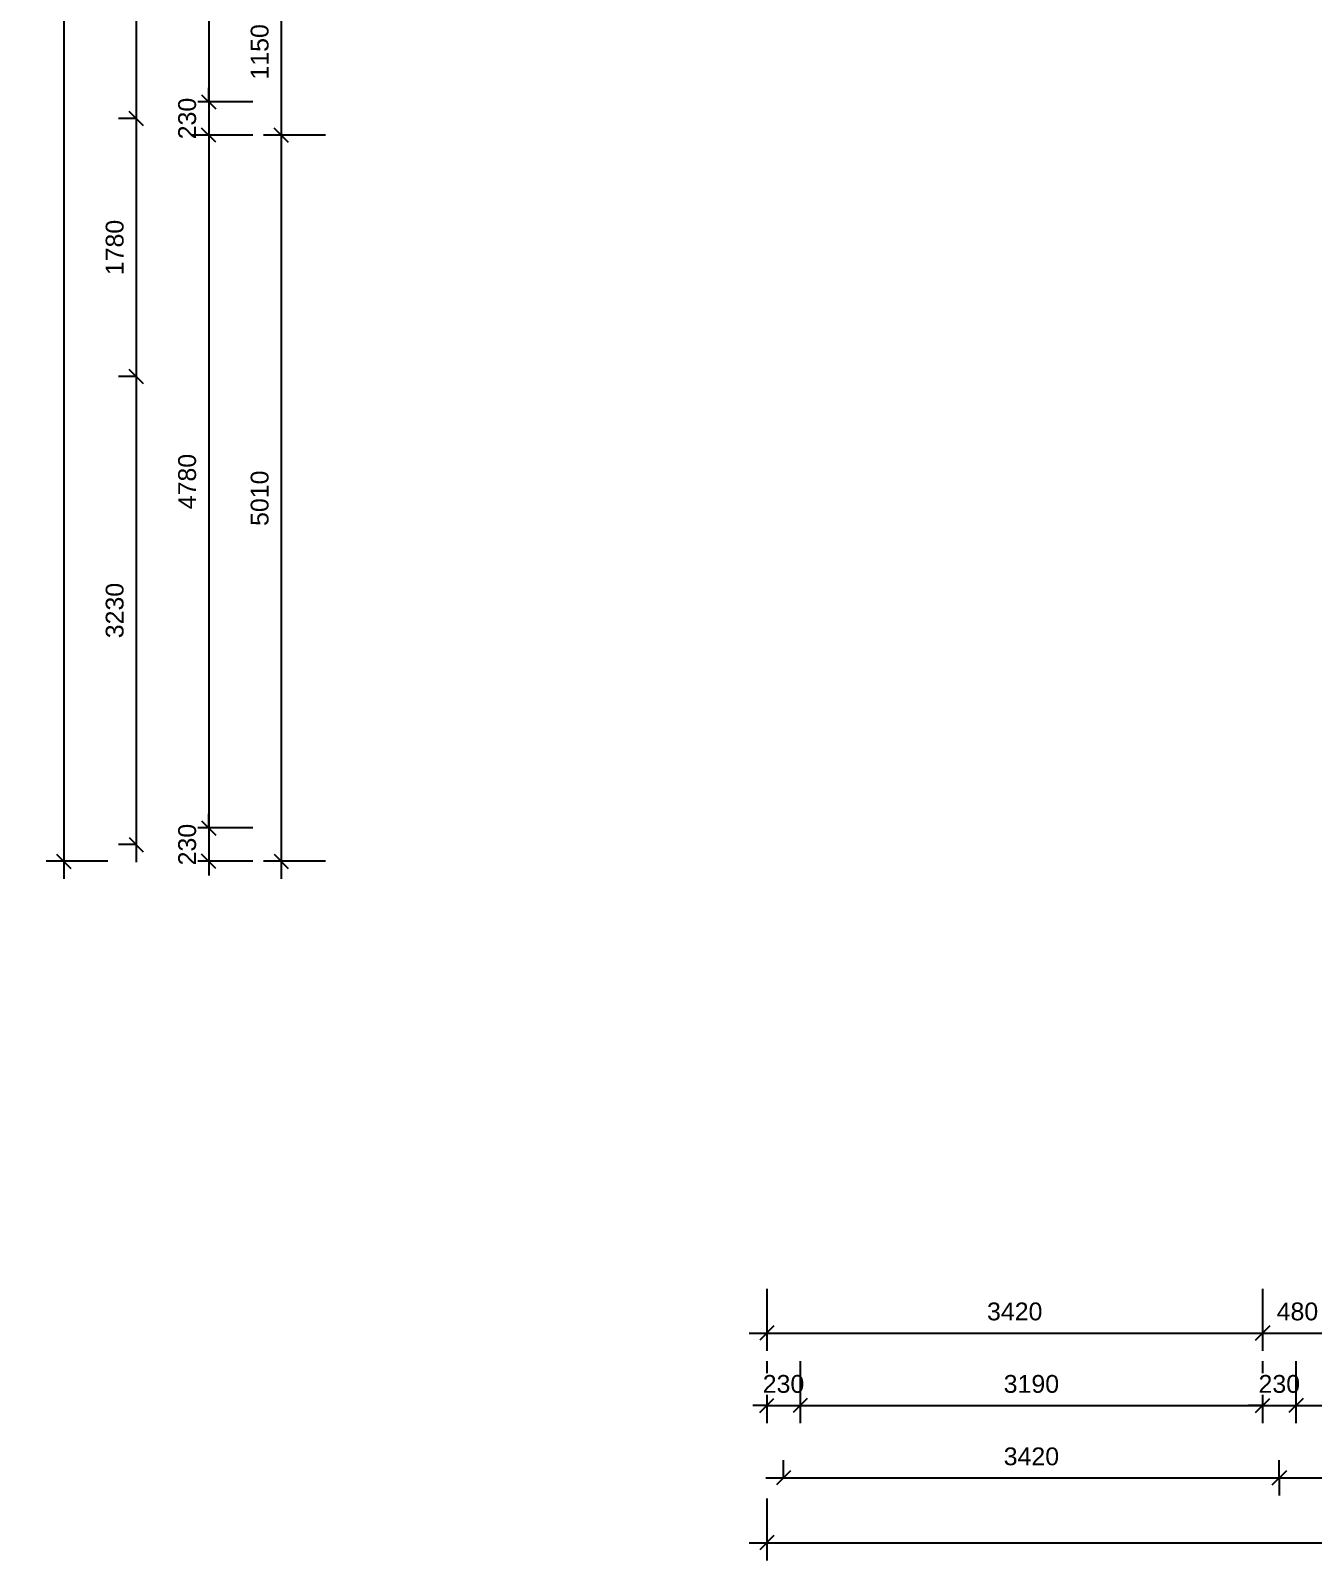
# Model space of a CAD drawing. Header units: millimetres. Extents: x 2659630 to 6742168, y -2425387 to -732288.
# Drawn here: x 2883235 to 2892076, y -887081 to -876525 of the extents above; entities that cross this region are included whole.
import ezdxf

# ---------------------------------------------------------------- set-up
doc = ezdxf.new("R2010")
doc.units = ezdxf.units.MM
doc.header["$PDMODE"] = 35
doc.header["$PDSIZE"] = -25
doc.layers.add('A-GRID-DIMS', color=211, linetype='Continuous', lineweight=9)
doc.styles.add('Arial', font='arial.ttf', dxfattribs={"height": 123})
doc.dimstyles.new('Diagonal_-_2_5mm_Arial', dxfattribs={"dimscale": 304.8, "dimtxt": 123, "dimasz": 0.32, "dimexe": 0.4, "dimexo": 0.5, "dimgap": 0.28, "dimtad": 1, "dimdec": 0, "dimzin": 0, "dimdsep": 46, "dimtxsty": 'Arial', "dimblk1": 'OBLIQUE', "dimblk2": 'OBLIQUE', "dimsah": 1, "dimcen": 0.09, "dimdle": 0.4, "dimazin": 0, "dimtfac": 1, "dimtdec": 0, "dimtix": 1, "dimtmove": 0, "dimatfit": 3, "dimfxl": 1, "dimfxlon": 1, "dimtvp": 1, "dimtolj": 1, "dimtzin": 0, "dimarcsym": 2})

# ---------------------------------------------------------------- blocks, each defined once
blk = doc.blocks.new('_Oblique')
at = {"color": 0, "linetype": 'ByBlock', "lineweight": -2}
blk.add_line((-0.5, -0.5), (0.5, 0.5), dxfattribs=at)
blk = doc.blocks.new('*D1417')
at = {"layer": 'A-GRID-DIMS', "color": 0, "lineweight": -2}
for p, q in [((2883963, -873350), (2883963, -877254)), ((2883963, -873472), (2883842, -873472)), ((2883963, -877132), (2883842, -877132))]:
    blk.add_line(p, q, dxfattribs=at)
at = {"layer": 'Defpoints', "color": 0, "ltscale": 2500}
for p in [(2883963, -873472), (2883963, -877132), (2883963, -877132)]:
    blk.add_point(p, dxfattribs=at)
at = {"layer": 'A-GRID-DIMS', "color": 0, "lineweight": -2, "ltscale": 2500, "xscale": 97.536, "yscale": 97.536, "zscale": 97.536}
for p, rotation in [((2883963, -873472), 90), ((2883963, -877132), 270)]:
    blk.add_blockref('_Oblique', p, dxfattribs=dict(at, rotation=rotation))
at = {"layer": 'A-GRID-DIMS', "color": 0, "ltscale": 2500, "insert": (2883815, -875302), "char_height": 123, "attachment_point": 5, "rotation": 90, "style": 'Arial', "bg_fill": 3, "box_fill_scale": 1.1, "bg_fill_color": 257, "bg_fill_transparency": 0}
blk.add_mtext('\\A1;3660', dxfattribs=at)
blk = doc.blocks.new('*D1418')
at = {"layer": 'A-GRID-DIMS', "color": 0, "lineweight": -2}
for p, q in [((2883963, -877010), (2883963, -879034)), ((2883963, -877132), (2883842, -877132)), ((2883963, -878912), (2883842, -878912))]:
    blk.add_line(p, q, dxfattribs=at)
at = {"layer": 'Defpoints', "color": 0, "ltscale": 2500}
for p in [(2883963, -877132), (2883963, -878912), (2883963, -878912)]:
    blk.add_point(p, dxfattribs=at)
at = {"layer": 'A-GRID-DIMS', "color": 0, "lineweight": -2, "ltscale": 2500, "xscale": 97.536, "yscale": 97.536, "zscale": 97.536}
for p, rotation in [((2883963, -877132), 90), ((2883963, -878912), 270)]:
    blk.add_blockref('_Oblique', p, dxfattribs=dict(at, rotation=rotation))
at = {"layer": 'A-GRID-DIMS', "color": 0, "ltscale": 2500, "insert": (2883815, -878022), "char_height": 123, "attachment_point": 5, "rotation": 90, "style": 'Arial', "bg_fill": 3, "box_fill_scale": 1.1, "bg_fill_color": 257, "bg_fill_transparency": 0}
blk.add_mtext('\\A1;1780', dxfattribs=at)
blk = doc.blocks.new('*D1419')
at = {"layer": 'A-GRID-DIMS', "color": 0, "lineweight": -2}
for p, q in [((2883963, -878790), (2883963, -882264)), ((2883963, -878912), (2883842, -878912)), ((2883963, -882142), (2883842, -882142))]:
    blk.add_line(p, q, dxfattribs=at)
at = {"layer": 'Defpoints', "color": 0, "ltscale": 2500}
for p in [(2883963, -878912), (2883963, -882142), (2883963, -882142)]:
    blk.add_point(p, dxfattribs=at)
at = {"layer": 'A-GRID-DIMS', "color": 0, "lineweight": -2, "ltscale": 2500, "xscale": 97.536, "yscale": 97.536, "zscale": 97.536}
for p, rotation in [((2883963, -878912), 90), ((2883963, -882142), 270)]:
    blk.add_blockref('_Oblique', p, dxfattribs=dict(at, rotation=rotation))
at = {"layer": 'A-GRID-DIMS', "color": 0, "ltscale": 2500, "insert": (2883815, -880527), "char_height": 123, "attachment_point": 5, "rotation": 90, "style": 'Arial', "bg_fill": 3, "box_fill_scale": 1.1, "bg_fill_color": 257, "bg_fill_transparency": 0}
blk.add_mtext('\\A1;3230', dxfattribs=at)
blk = doc.blocks.new('*D1443')
at = {"layer": 'A-GRID-DIMS', "color": 0, "lineweight": -2}
for p, q in [((2888313, -886654), (2888313, -887081)), ((2911398, -886654), (2911398, -887081)), ((2888192, -886959), (2911520, -886959))]:
    blk.add_line(p, q, dxfattribs=at)
at = {"layer": 'Defpoints', "color": 0, "ltscale": 2500}
for p in [(2888313, -876887), (2911398, -880667), (2911398, -886959)]:
    blk.add_point(p, dxfattribs=at)
at = {"layer": 'A-GRID-DIMS', "color": 0, "lineweight": -2, "ltscale": 2500, "xscale": 97.536, "yscale": 97.536, "zscale": 97.536, "rotation": 180}
blk.add_blockref('_Oblique', (2888313, -886959), dxfattribs=at)
at = {"layer": 'A-GRID-DIMS', "color": 0, "lineweight": -2, "ltscale": 2500, "xscale": 97.536, "yscale": 97.536, "zscale": 97.536}
blk.add_blockref('_Oblique', (2911398, -886959), dxfattribs=at)
at = {"layer": 'A-GRID-DIMS', "color": 0, "ltscale": 2500, "insert": (2898490, -886811), "char_height": 123, "attachment_point": 5, "style": 'Arial', "bg_fill": 3, "box_fill_scale": 1.1, "bg_fill_color": 257, "bg_fill_transparency": 0}
blk.add_mtext('\\A1;23085', dxfattribs=at)
blk = doc.blocks.new('*D1445')
at = {"layer": 'A-GRID-DIMS', "color": 0, "lineweight": -2}
for p, q in [((2888313, -885707), (2888313, -886134)), ((2888543, -885707), (2888543, -886134)), ((2888313, -886012), (2888216, -886012)), ((2888313, -886012), (2888543, -886012)), ((2888543, -886012), (2888641, -886012))]:
    blk.add_line(p, q, dxfattribs=at)
at = {"layer": 'Defpoints', "color": 0, "ltscale": 2500}
for p in [(2888543, -877017), (2888313, -877247), (2888543, -886012)]:
    blk.add_point(p, dxfattribs=at)
at = {"layer": 'A-GRID-DIMS', "color": 0, "lineweight": -2, "ltscale": 2500, "xscale": 97.536, "yscale": 97.536, "zscale": 97.536}
blk.add_blockref('_Oblique', (2888313, -886012), dxfattribs=at)
at = {"layer": 'A-GRID-DIMS', "color": 0, "lineweight": -2, "ltscale": 2500, "xscale": 97.536, "yscale": 97.536, "zscale": 97.536, "rotation": 180}
blk.add_blockref('_Oblique', (2888543, -886012), dxfattribs=at)
at = {"layer": 'A-GRID-DIMS', "color": 0, "ltscale": 2500, "insert": (2888428, -885864), "char_height": 123, "attachment_point": 5, "style": 'Arial', "bg_fill": 3, "box_fill_scale": 1.1, "bg_fill_color": 257, "bg_fill_transparency": 0}
blk.add_mtext('\\A1;230', dxfattribs=at)
blk = doc.blocks.new('*D1446')
at = {"layer": 'A-GRID-DIMS', "color": 0, "lineweight": -2}
for p, q in [((2888543, -885707), (2888543, -886134)), ((2891733, -885707), (2891733, -886134)), ((2888422, -886012), (2891855, -886012))]:
    blk.add_line(p, q, dxfattribs=at)
at = {"layer": 'Defpoints', "color": 0, "ltscale": 2500}
for p in [(2888543, -877017), (2891733, -882257), (2891733, -886012)]:
    blk.add_point(p, dxfattribs=at)
at = {"layer": 'A-GRID-DIMS', "color": 0, "lineweight": -2, "ltscale": 2500, "xscale": 97.536, "yscale": 97.536, "zscale": 97.536, "rotation": 180}
blk.add_blockref('_Oblique', (2888543, -886012), dxfattribs=at)
at = {"layer": 'A-GRID-DIMS', "color": 0, "lineweight": -2, "ltscale": 2500, "xscale": 97.536, "yscale": 97.536, "zscale": 97.536}
blk.add_blockref('_Oblique', (2891733, -886012), dxfattribs=at)
at = {"layer": 'A-GRID-DIMS', "color": 0, "ltscale": 2500, "insert": (2890138, -885864), "char_height": 123, "attachment_point": 5, "style": 'Arial', "bg_fill": 3, "box_fill_scale": 1.1, "bg_fill_color": 257, "bg_fill_transparency": 0}
blk.add_mtext('\\A1;3190', dxfattribs=at)
blk = doc.blocks.new('*D1447')
at = {"layer": 'A-GRID-DIMS', "color": 0, "lineweight": -2}
for p, q in [((2891733, -885707), (2891733, -886134)), ((2891963, -885707), (2891963, -886134)), ((2891733, -886012), (2891636, -886012)), ((2891733, -886012), (2891963, -886012)), ((2891963, -886012), (2892061, -886012))]:
    blk.add_line(p, q, dxfattribs=at)
at = {"layer": 'Defpoints', "color": 0, "ltscale": 2500}
for p in [(2891963, -882027), (2891733, -882257), (2891963, -886012)]:
    blk.add_point(p, dxfattribs=at)
at = {"layer": 'A-GRID-DIMS', "color": 0, "lineweight": -2, "ltscale": 2500, "xscale": 97.536, "yscale": 97.536, "zscale": 97.536}
blk.add_blockref('_Oblique', (2891733, -886012), dxfattribs=at)
at = {"layer": 'A-GRID-DIMS', "color": 0, "lineweight": -2, "ltscale": 2500, "xscale": 97.536, "yscale": 97.536, "zscale": 97.536, "rotation": 180}
blk.add_blockref('_Oblique', (2891963, -886012), dxfattribs=at)
at = {"layer": 'A-GRID-DIMS', "color": 0, "ltscale": 2500, "insert": (2891848, -885864), "char_height": 123, "attachment_point": 5, "style": 'Arial', "bg_fill": 3, "box_fill_scale": 1.1, "bg_fill_color": 257, "bg_fill_transparency": 0}
blk.add_mtext('\\A1;230', dxfattribs=at)
blk = doc.blocks.new('*D1504')
at = {"layer": 'A-GRID-DIMS', "color": 0, "lineweight": -2}
for p, q in [((2883463, -866905), (2883463, -882379)), ((2883768, -867027), (2883342, -867027)), ((2883768, -882257), (2883342, -882257))]:
    blk.add_line(p, q, dxfattribs=at)
at = {"layer": 'Defpoints', "color": 0, "ltscale": 2500}
for p in [(2895863, -867027), (2883463, -882257), (2891733, -882257)]:
    blk.add_point(p, dxfattribs=at)
at = {"layer": 'A-GRID-DIMS', "color": 0, "lineweight": -2, "ltscale": 2500, "xscale": 97.536, "yscale": 97.536, "zscale": 97.536}
for p, rotation in [((2883463, -867027), 90), ((2883463, -882257), 270)]:
    blk.add_blockref('_Oblique', p, dxfattribs=dict(at, rotation=rotation))
at = {"layer": 'A-GRID-DIMS', "color": 0, "ltscale": 2500, "insert": (2883315, -874642), "char_height": 123, "attachment_point": 5, "rotation": 90, "style": 'Arial', "bg_fill": 3, "box_fill_scale": 1.1, "bg_fill_color": 257, "bg_fill_transparency": 0}
blk.add_mtext('\\A1;15230', dxfattribs=at)
blk = doc.blocks.new('*D1510')
at = {"layer": 'A-GRID-DIMS', "color": 0, "lineweight": -2}
for p, q in [((2884463, -872505), (2884463, -877139)), ((2884768, -872627), (2884342, -872627)), ((2884768, -877017), (2884342, -877017))]:
    blk.add_line(p, q, dxfattribs=at)
at = {"layer": 'Defpoints', "color": 0, "ltscale": 2500}
for p in [(2888543, -872627), (2884463, -877017), (2888543, -877017)]:
    blk.add_point(p, dxfattribs=at)
at = {"layer": 'A-GRID-DIMS', "color": 0, "lineweight": -2, "ltscale": 2500, "xscale": 97.536, "yscale": 97.536, "zscale": 97.536}
for p, rotation in [((2884463, -872627), 90), ((2884463, -877017), 270)]:
    blk.add_blockref('_Oblique', p, dxfattribs=dict(at, rotation=rotation))
at = {"layer": 'A-GRID-DIMS', "color": 0, "ltscale": 2500, "insert": (2884315, -874822), "char_height": 123, "attachment_point": 5, "rotation": 90, "style": 'Arial', "bg_fill": 3, "box_fill_scale": 1.1, "bg_fill_color": 257, "bg_fill_transparency": 0}
blk.add_mtext('\\A1;4390', dxfattribs=at)
blk = doc.blocks.new('*D1511')
at = {"layer": 'A-GRID-DIMS', "color": 0, "lineweight": -2}
for p, q in [((2884463, -877017), (2884463, -876919)), ((2884768, -877017), (2884342, -877017)), ((2884463, -877017), (2884463, -877247)), ((2884768, -877247), (2884342, -877247)), ((2884463, -877247), (2884463, -877344))]:
    blk.add_line(p, q, dxfattribs=at)
at = {"layer": 'Defpoints', "color": 0, "ltscale": 2500}
for p in [(2888543, -877017), (2884463, -877247), (2888313, -877247)]:
    blk.add_point(p, dxfattribs=at)
at = {"layer": 'A-GRID-DIMS', "color": 0, "lineweight": -2, "ltscale": 2500, "xscale": 97.536, "yscale": 97.536, "zscale": 97.536}
for p, rotation in [((2884463, -877017), 270), ((2884463, -877247), 90)]:
    blk.add_blockref('_Oblique', p, dxfattribs=dict(at, rotation=rotation))
at = {"layer": 'A-GRID-DIMS', "color": 0, "ltscale": 2500, "insert": (2884315, -877132), "char_height": 123, "attachment_point": 5, "rotation": 90, "style": 'Arial', "bg_fill": 3, "box_fill_scale": 1.1, "bg_fill_color": 257, "bg_fill_transparency": 0}
blk.add_mtext('\\A1;230', dxfattribs=at)
blk = doc.blocks.new('*D1512')
at = {"layer": 'A-GRID-DIMS', "color": 0, "lineweight": -2}
for p, q in [((2884463, -877125), (2884463, -882149)), ((2884768, -877247), (2884342, -877247)), ((2884768, -882027), (2884342, -882027))]:
    blk.add_line(p, q, dxfattribs=at)
at = {"layer": 'Defpoints', "color": 0, "ltscale": 2500}
for p in [(2888313, -877247), (2884463, -882027), (2891963, -882027)]:
    blk.add_point(p, dxfattribs=at)
at = {"layer": 'A-GRID-DIMS', "color": 0, "lineweight": -2, "ltscale": 2500, "xscale": 97.536, "yscale": 97.536, "zscale": 97.536}
for p, rotation in [((2884463, -877247), 90), ((2884463, -882027), 270)]:
    blk.add_blockref('_Oblique', p, dxfattribs=dict(at, rotation=rotation))
at = {"layer": 'A-GRID-DIMS', "color": 0, "ltscale": 2500, "insert": (2884315, -879637), "char_height": 123, "attachment_point": 5, "rotation": 90, "style": 'Arial', "bg_fill": 3, "box_fill_scale": 1.1, "bg_fill_color": 257, "bg_fill_transparency": 0}
blk.add_mtext('\\A1;4780', dxfattribs=at)
blk = doc.blocks.new('*D1513')
at = {"layer": 'A-GRID-DIMS', "color": 0, "lineweight": -2}
for p, q in [((2884463, -882027), (2884463, -881929)), ((2884768, -882027), (2884342, -882027)), ((2884463, -882027), (2884463, -882257)), ((2884768, -882257), (2884342, -882257)), ((2884463, -882257), (2884463, -882354))]:
    blk.add_line(p, q, dxfattribs=at)
at = {"layer": 'Defpoints', "color": 0, "ltscale": 2500}
for p in [(2891963, -882027), (2884463, -882257), (2891733, -882257)]:
    blk.add_point(p, dxfattribs=at)
at = {"layer": 'A-GRID-DIMS', "color": 0, "lineweight": -2, "ltscale": 2500, "xscale": 97.536, "yscale": 97.536, "zscale": 97.536}
for p, rotation in [((2884463, -882027), 270), ((2884463, -882257), 90)]:
    blk.add_blockref('_Oblique', p, dxfattribs=dict(at, rotation=rotation))
at = {"layer": 'A-GRID-DIMS', "color": 0, "ltscale": 2500, "insert": (2884315, -882142), "char_height": 123, "attachment_point": 5, "rotation": 90, "style": 'Arial', "bg_fill": 3, "box_fill_scale": 1.1, "bg_fill_color": 257, "bg_fill_transparency": 0}
blk.add_mtext('\\A1;230', dxfattribs=at)
blk = doc.blocks.new('*D1518')
at = {"layer": 'A-GRID-DIMS', "color": 0, "lineweight": -2}
for p, q in [((2884963, -875975), (2884963, -877369)), ((2885268, -876097), (2884842, -876097)), ((2885268, -877247), (2884842, -877247))]:
    blk.add_line(p, q, dxfattribs=at)
at = {"layer": 'Defpoints', "color": 0, "ltscale": 2500}
for p in [(2888313, -876097), (2884963, -877247), (2888313, -877247)]:
    blk.add_point(p, dxfattribs=at)
at = {"layer": 'A-GRID-DIMS', "color": 0, "lineweight": -2, "ltscale": 2500, "xscale": 97.536, "yscale": 97.536, "zscale": 97.536}
for p, rotation in [((2884963, -876097), 90), ((2884963, -877247), 270)]:
    blk.add_blockref('_Oblique', p, dxfattribs=dict(at, rotation=rotation))
at = {"layer": 'A-GRID-DIMS', "color": 0, "ltscale": 2500, "insert": (2884815, -876672), "char_height": 123, "attachment_point": 5, "rotation": 90, "style": 'Arial', "bg_fill": 3, "box_fill_scale": 1.1, "bg_fill_color": 257, "bg_fill_transparency": 0}
blk.add_mtext('\\A1;1150', dxfattribs=at)
blk = doc.blocks.new('*D1519')
at = {"layer": 'A-GRID-DIMS', "color": 0, "lineweight": -2}
for p, q in [((2884963, -877125), (2884963, -882379)), ((2885268, -877247), (2884842, -877247)), ((2885268, -882257), (2884842, -882257))]:
    blk.add_line(p, q, dxfattribs=at)
at = {"layer": 'Defpoints', "color": 0, "ltscale": 2500}
for p in [(2888313, -877247), (2884963, -882257), (2891733, -882257)]:
    blk.add_point(p, dxfattribs=at)
at = {"layer": 'A-GRID-DIMS', "color": 0, "lineweight": -2, "ltscale": 2500, "xscale": 97.536, "yscale": 97.536, "zscale": 97.536}
for p, rotation in [((2884963, -877247), 90), ((2884963, -882257), 270)]:
    blk.add_blockref('_Oblique', p, dxfattribs=dict(at, rotation=rotation))
at = {"layer": 'A-GRID-DIMS', "color": 0, "ltscale": 2500, "insert": (2884815, -879752), "char_height": 123, "attachment_point": 5, "rotation": 90, "style": 'Arial', "bg_fill": 3, "box_fill_scale": 1.1, "bg_fill_color": 257, "bg_fill_transparency": 0}
blk.add_mtext('\\A1;5010', dxfattribs=at)
blk = doc.blocks.new('*D1520')
at = {"layer": 'A-GRID-DIMS', "color": 0, "lineweight": -2}
for p, q in [((2888313, -885207), (2888313, -885634)), ((2891733, -885207), (2891733, -885634)), ((2888192, -885512), (2891855, -885512))]:
    blk.add_line(p, q, dxfattribs=at)
at = {"layer": 'Defpoints', "color": 0, "ltscale": 2500}
for p in [(2888313, -877247), (2891733, -882257), (2891733, -885512)]:
    blk.add_point(p, dxfattribs=at)
at = {"layer": 'A-GRID-DIMS', "color": 0, "lineweight": -2, "ltscale": 2500, "xscale": 97.536, "yscale": 97.536, "zscale": 97.536, "rotation": 180}
blk.add_blockref('_Oblique', (2888313, -885512), dxfattribs=at)
at = {"layer": 'A-GRID-DIMS', "color": 0, "lineweight": -2, "ltscale": 2500, "xscale": 97.536, "yscale": 97.536, "zscale": 97.536}
blk.add_blockref('_Oblique', (2891733, -885512), dxfattribs=at)
at = {"layer": 'A-GRID-DIMS', "color": 0, "ltscale": 2500, "insert": (2890023, -885364), "char_height": 123, "attachment_point": 5, "style": 'Arial', "bg_fill": 3, "box_fill_scale": 1.1, "bg_fill_color": 257, "bg_fill_transparency": 0}
blk.add_mtext('\\A1;3420', dxfattribs=at)
blk = doc.blocks.new('*D1521')
at = {"layer": 'A-GRID-DIMS', "color": 0, "lineweight": -2}
for p, q in [((2891733, -885207), (2891733, -885634)), ((2892213, -885207), (2892213, -885634)), ((2891612, -885512), (2892335, -885512))]:
    blk.add_line(p, q, dxfattribs=at)
at = {"layer": 'Defpoints', "color": 0, "ltscale": 2500}
for p in [(2891733, -882257), (2892213, -882257), (2892213, -885512)]:
    blk.add_point(p, dxfattribs=at)
at = {"layer": 'A-GRID-DIMS', "color": 0, "lineweight": -2, "ltscale": 2500, "xscale": 97.536, "yscale": 97.536, "zscale": 97.536, "rotation": 180}
blk.add_blockref('_Oblique', (2891733, -885512), dxfattribs=at)
at = {"layer": 'A-GRID-DIMS', "color": 0, "lineweight": -2, "ltscale": 2500, "xscale": 97.536, "yscale": 97.536, "zscale": 97.536}
blk.add_blockref('_Oblique', (2892213, -885512), dxfattribs=at)
at = {"layer": 'A-GRID-DIMS', "color": 0, "ltscale": 2500, "insert": (2891973, -885364), "char_height": 123, "attachment_point": 5, "style": 'Arial', "bg_fill": 3, "box_fill_scale": 1.1, "bg_fill_color": 257, "bg_fill_transparency": 0}
blk.add_mtext('\\A1;480', dxfattribs=at)
blk = doc.blocks.new('*D1296')
at = {"layer": 'A-GRID-DIMS', "color": 0, "lineweight": -2}
for p, q in [((2891963, -885707), (2891963, -886134)), ((2895863, -885707), (2895863, -886134)), ((2891842, -886012), (2895985, -886012))]:
    blk.add_line(p, q, dxfattribs=at)
at = {"layer": 'Defpoints', "color": 0, "ltscale": 2500}
for p in [(2895863, -879767), (2891963, -882027), (2895863, -886012)]:
    blk.add_point(p, dxfattribs=at)
at = {"layer": 'A-GRID-DIMS', "color": 0, "lineweight": -2, "ltscale": 2500, "xscale": 97.536, "yscale": 97.536, "zscale": 97.536, "rotation": 180}
blk.add_blockref('_Oblique', (2891963, -886012), dxfattribs=at)
at = {"layer": 'A-GRID-DIMS', "color": 0, "lineweight": -2, "ltscale": 2500, "xscale": 97.536, "yscale": 97.536, "zscale": 97.536}
blk.add_blockref('_Oblique', (2895863, -886012), dxfattribs=at)
at = {"layer": 'A-GRID-DIMS', "color": 0, "ltscale": 2500, "insert": (2893913, -885864), "char_height": 123, "attachment_point": 5, "style": 'Arial', "bg_fill": 3, "box_fill_scale": 1.1, "bg_fill_color": 257, "bg_fill_transparency": 0}
blk.add_mtext('\\A1;3900', dxfattribs=at)
blk = doc.blocks.new('*D1298')
at = {"layer": 'A-GRID-DIMS', "color": 0, "lineweight": -2}
for p, q in [((2895978, -886359), (2895978, -886390)), ((2891727, -886512), (2896100, -886512)), ((2891848, -886512), (2891848, -886634))]:
    blk.add_line(p, q, dxfattribs=at)
at = {"layer": 'Defpoints', "color": 0, "ltscale": 2500}
for p in [(2891848, -886503), (2895978, -886512), (2895978, -886512)]:
    blk.add_point(p, dxfattribs=at)
at = {"layer": 'A-GRID-DIMS', "color": 0, "lineweight": -2, "ltscale": 2500, "xscale": 97.536, "yscale": 97.536, "zscale": 97.536, "rotation": 180}
blk.add_blockref('_Oblique', (2891848, -886512), dxfattribs=at)
at = {"layer": 'A-GRID-DIMS', "color": 0, "lineweight": -2, "ltscale": 2500, "xscale": 97.536, "yscale": 97.536, "zscale": 97.536}
blk.add_blockref('_Oblique', (2895978, -886512), dxfattribs=at)
at = {"layer": 'A-GRID-DIMS', "color": 0, "ltscale": 2500, "insert": (2893913, -886364), "char_height": 123, "attachment_point": 5, "style": 'Arial', "bg_fill": 3, "box_fill_scale": 1.1, "bg_fill_color": 257, "bg_fill_transparency": 0}
blk.add_mtext('\\A1;4130', dxfattribs=at)
blk = doc.blocks.new('*D1309')
at = {"layer": 'A-GRID-DIMS', "color": 0, "lineweight": -2}
for p, q in [((2888428, -886512), (2888428, -886390)), ((2891848, -886512), (2891848, -886390)), ((2888307, -886512), (2891970, -886512))]:
    blk.add_line(p, q, dxfattribs=at)
at = {"layer": 'Defpoints', "color": 0, "ltscale": 2500}
for p in [(2891848, -886512), (2888428, -886647), (2891848, -886647)]:
    blk.add_point(p, dxfattribs=at)
at = {"layer": 'A-GRID-DIMS', "color": 0, "lineweight": -2, "ltscale": 2500, "xscale": 97.536, "yscale": 97.536, "zscale": 97.536, "rotation": 180}
blk.add_blockref('_Oblique', (2888428, -886512), dxfattribs=at)
at = {"layer": 'A-GRID-DIMS', "color": 0, "lineweight": -2, "ltscale": 2500, "xscale": 97.536, "yscale": 97.536, "zscale": 97.536}
blk.add_blockref('_Oblique', (2891848, -886512), dxfattribs=at)
at = {"layer": 'A-GRID-DIMS', "color": 0, "ltscale": 2500, "insert": (2890138, -886364), "char_height": 123, "attachment_point": 5, "style": 'Arial', "bg_fill": 3, "box_fill_scale": 1.1, "bg_fill_color": 257, "bg_fill_transparency": 0}
blk.add_mtext('\\A1;3420', dxfattribs=at)

msp = doc.modelspace()

# ---------------------------------------------------------------- dimensions: what is measured, and where the dimension line sits
at = {"layer": 'A-GRID-DIMS'}
dim = msp.add_linear_dim(base=(2883963.471, -877131.727), p1=(2883963.471, -873471.727), p2=(2883963.471, -877131.727), angle=90, dimstyle='Diagonal_-_2_5mm_Arial', override={"dimpost": '<>', "dimtmove": 1, "dimfxl": 1, "dimfxlon": 1, "dimtfill": 1, "dimtfillclr": 0, "dimarcsym": 2}, dxfattribs=at)
dim.commit()
dim.dimension.update_dxf_attribs({"geometry": '*D1417', "text_midpoint": (2883815.285, -875301.727)})
dim = msp.add_linear_dim(base=(2911398.471, -886959.147), p1=(2888313.471, -876886.727), p2=(2911398.471, -880666.727), dimstyle='Diagonal_-_2_5mm_Arial', override={"dimpost": '<>', "dimfxl": 1, "dimfxlon": 1, "dimtfill": 1, "dimtfillclr": 0, "dimarcsym": 2}, dxfattribs=at)
dim.commit()
dim.dimension.update_dxf_attribs({"geometry": '*D1443', "text_midpoint": (2898490.284, -886959.147), "dimtype": 160})

# ---------------------------------------------------------------- next in the draw order: dimensions: what is measured, and where the dimension line sits
dim = msp.add_linear_dim(base=(2883963.471, -878911.727), p1=(2883963.471, -877131.727), p2=(2883963.471, -878911.727), angle=90, dimstyle='Diagonal_-_2_5mm_Arial', override={"dimpost": '<>', "dimtmove": 1, "dimfxl": 1, "dimfxlon": 1, "dimtfill": 1, "dimtfillclr": 0, "dimarcsym": 2}, dxfattribs=at)
dim.commit()
dim.dimension.update_dxf_attribs({"geometry": '*D1418', "text_midpoint": (2883815.327, -878021.727)})
for base, p1, p2, override, picture, middle in [((2888543.471, -886011.727), (2888313.471, -877246.727), (2888543.471, -877016.727), {"dimpost": '<>', "dimfxl": 1, "dimfxlon": 1, "dimtfill": 1, "dimtfillclr": 0, "dimarcsym": 2}, '*D1445', (2888428.471, -885863.54)), ((2895978.471, -886511.727), (2891848.471, -886503.059), (2895978.471, -886511.727), {"dimpost": '<>', "dimtmove": 1, "dimfxl": 1, "dimfxlon": 1, "dimtfill": 1, "dimtfillclr": 0, "dimarcsym": 2}, '*D1298', (2893913.471, -886363.54))]:
    dim = msp.add_linear_dim(base=base, p1=p1, p2=p2, dimstyle='Diagonal_-_2_5mm_Arial', override=override, dxfattribs=at)
    dim.commit()
    dim.dimension.update_dxf_attribs({"geometry": picture, "text_midpoint": middle})

# ---------------------------------------------------------------- next in the draw order: dimensions: what is measured, and where the dimension line sits
for base, p1, p2, override, picture, middle in [((2891733.471, -886011.727), (2888543.471, -877016.727), (2891733.471, -882256.727), {"dimpost": '<>', "dimtmove": 1, "dimfxl": 1, "dimfxlon": 1, "dimtfill": 1, "dimtfillclr": 0, "dimarcsym": 2}, '*D1446', (2890138.471, -885863.54)), ((2891848.471, -886511.727), (2888428.471, -886646.921), (2891848.471, -886646.921), {"dimpost": '<>', "dimfxl": 1, "dimfxlon": 1, "dimtfill": 1, "dimtfillclr": 0, "dimarcsym": 2}, '*D1309', (2890138.471, -886363.54))]:
    dim = msp.add_linear_dim(base=base, p1=p1, p2=p2, dimstyle='Diagonal_-_2_5mm_Arial', override=override, dxfattribs=at)
    dim.commit()
    dim.dimension.update_dxf_attribs({"geometry": picture, "text_midpoint": middle})
dim = msp.add_linear_dim(base=(2883963.471, -882141.727), p1=(2883963.471, -878911.727), p2=(2883963.471, -882141.727), angle=90, dimstyle='Diagonal_-_2_5mm_Arial', override={"dimpost": '<>', "dimtmove": 1, "dimfxl": 1, "dimfxlon": 1, "dimtfill": 1, "dimtfillclr": 0, "dimarcsym": 2}, dxfattribs=at)
dim.commit()
dim.dimension.update_dxf_attribs({"geometry": '*D1419', "text_midpoint": (2883815.285, -880526.727)})

# ---------------------------------------------------------------- next in the draw order: dimensions: what is measured, and where the dimension line sits
dim = msp.add_linear_dim(base=(2891963.471, -886011.727), p1=(2891733.471, -882256.727), p2=(2891963.471, -882026.727), dimstyle='Diagonal_-_2_5mm_Arial', override={"dimpost": '<>', "dimtmove": 1, "dimfxl": 1, "dimfxlon": 1, "dimtfill": 1, "dimtfillclr": 0, "dimarcsym": 2}, dxfattribs=at)
dim.commit()
dim.dimension.update_dxf_attribs({"geometry": '*D1447', "text_midpoint": (2891848.471, -885863.54)})

# ---------------------------------------------------------------- next in the draw order: dimensions: what is measured, and where the dimension line sits
dim = msp.add_linear_dim(base=(2883463.471, -882256.727), p1=(2895863.471, -867026.727), p2=(2891733.471, -882256.727), angle=90, dimstyle='Diagonal_-_2_5mm_Arial', override={"dimpost": '<>', "dimfxl": 1, "dimfxlon": 1, "dimtfill": 1, "dimtfillclr": 0, "dimarcsym": 2}, dxfattribs=at)
dim.commit()
dim.dimension.update_dxf_attribs({"geometry": '*D1504', "text_midpoint": (2883315.285, -874641.727)})

# ---------------------------------------------------------------- next in the draw order: dimensions: what is measured, and where the dimension line sits
dim = msp.add_linear_dim(base=(2884463.471, -877016.727), p1=(2888543.471, -872626.727), p2=(2888543.471, -877016.727), angle=90, dimstyle='Diagonal_-_2_5mm_Arial', override={"dimpost": '<>', "dimtmove": 1, "dimfxl": 1, "dimfxlon": 1, "dimtfill": 1, "dimtfillclr": 0, "dimarcsym": 2}, dxfattribs=at)
dim.commit()
dim.dimension.update_dxf_attribs({"geometry": '*D1510', "text_midpoint": (2884315.285, -874821.727)})

# ---------------------------------------------------------------- next in the draw order: dimensions: what is measured, and where the dimension line sits
dim = msp.add_linear_dim(base=(2884463.471, -877246.727), p1=(2888543.471, -877016.727), p2=(2888313.471, -877246.727), angle=90, dimstyle='Diagonal_-_2_5mm_Arial', override={"dimpost": '<>', "dimtmove": 1, "dimfxl": 1, "dimfxlon": 1, "dimtfill": 1, "dimtfillclr": 0, "dimarcsym": 2}, dxfattribs=at)
dim.commit()
dim.dimension.update_dxf_attribs({"geometry": '*D1511', "text_midpoint": (2884315.285, -877131.727)})

# ---------------------------------------------------------------- next in the draw order: dimensions: what is measured, and where the dimension line sits
dim = msp.add_linear_dim(base=(2884463.471, -882026.727), p1=(2888313.471, -877246.727), p2=(2891963.471, -882026.727), angle=90, dimstyle='Diagonal_-_2_5mm_Arial', override={"dimpost": '<>', "dimtmove": 1, "dimfxl": 1, "dimfxlon": 1, "dimtfill": 1, "dimtfillclr": 0, "dimarcsym": 2}, dxfattribs=at)
dim.commit()
dim.dimension.update_dxf_attribs({"geometry": '*D1512', "text_midpoint": (2884315.327, -879636.727)})

# ---------------------------------------------------------------- next in the draw order: dimensions: what is measured, and where the dimension line sits
for base, p1, p2, picture, middle in [((2884963.471, -877246.727), (2888313.471, -876096.727), (2888313.471, -877246.727), '*D1518', (2884815.327, -876671.727)), ((2884463.471, -882256.727), (2891963.471, -882026.727), (2891733.471, -882256.727), '*D1513', (2884315.285, -882141.727))]:
    dim = msp.add_linear_dim(base=base, p1=p1, p2=p2, angle=90, dimstyle='Diagonal_-_2_5mm_Arial', override={"dimpost": '<>', "dimtmove": 1, "dimfxl": 1, "dimfxlon": 1, "dimtfill": 1, "dimtfillclr": 0, "dimarcsym": 2}, dxfattribs=at)
    dim.commit()
    dim.dimension.update_dxf_attribs({"geometry": picture, "text_midpoint": middle})

# ---------------------------------------------------------------- next in the draw order: dimensions: what is measured, and where the dimension line sits
dim = msp.add_linear_dim(base=(2884963.471, -882256.727), p1=(2888313.471, -877246.727), p2=(2891733.471, -882256.727), angle=90, dimstyle='Diagonal_-_2_5mm_Arial', override={"dimpost": '<>', "dimtmove": 1, "dimfxl": 1, "dimfxlon": 1, "dimtfill": 1, "dimtfillclr": 0, "dimarcsym": 2}, dxfattribs=at)
dim.commit()
dim.dimension.update_dxf_attribs({"geometry": '*D1519', "text_midpoint": (2884815.327, -879751.727)})

# ---------------------------------------------------------------- next in the draw order: dimensions: what is measured, and where the dimension line sits
dim = msp.add_linear_dim(base=(2891733.471, -885511.727), p1=(2888313.471, -877246.727), p2=(2891733.471, -882256.727), dimstyle='Diagonal_-_2_5mm_Arial', override={"dimpost": '<>', "dimfxl": 1, "dimfxlon": 1, "dimtfill": 1, "dimtfillclr": 0, "dimarcsym": 2}, dxfattribs=at)
dim.commit()
dim.dimension.update_dxf_attribs({"geometry": '*D1520', "text_midpoint": (2890023.471, -885363.54)})

# ---------------------------------------------------------------- next in the draw order: dimensions: what is measured, and where the dimension line sits
dim = msp.add_linear_dim(base=(2892213.471, -885511.727), p1=(2891733.471, -882256.727), p2=(2892213.471, -882256.727), dimstyle='Diagonal_-_2_5mm_Arial', override={"dimpost": '<>', "dimtmove": 1, "dimfxl": 1, "dimfxlon": 1, "dimtfill": 1, "dimtfillclr": 0, "dimarcsym": 2}, dxfattribs=at)
dim.commit()
dim.dimension.update_dxf_attribs({"geometry": '*D1521', "text_midpoint": (2891973.471, -885363.582)})

# ---------------------------------------------------------------- next in the draw order: dimensions: what is measured, and where the dimension line sits
dim = msp.add_linear_dim(base=(2895863.471, -886011.727), p1=(2891963.471, -882026.727), p2=(2895863.471, -879766.729), dimstyle='Diagonal_-_2_5mm_Arial', override={"dimpost": '<>', "dimtmove": 1, "dimfxl": 1, "dimfxlon": 1, "dimtfill": 1, "dimtfillclr": 0, "dimarcsym": 2}, dxfattribs=at)
dim.commit()
dim.dimension.update_dxf_attribs({"geometry": '*D1296', "text_midpoint": (2893913.471, -885863.54)})

doc.saveas('drawing.dxf')
